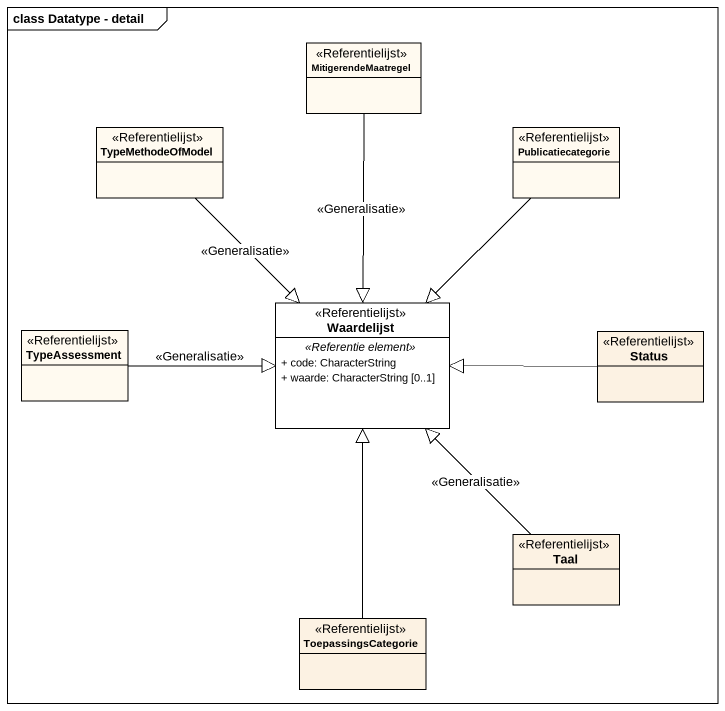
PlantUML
@startuml
mainframe class Datatype - detail
hide circle
hide empty members
skinparam classAttributeIconSize 0
class MitigerendeMaatregel <<Referentielijst>> #FFFAF0
class TypeMethodeOfModel <<Referentielijst>> #FFFAF0
class Publicatiecategorie <<Referentielijst>> #FFFAF0
class TypeAssessment <<Referentielijst>> #FFFAF0
class Waardelijst <<Referentielijst>> #FFFFFF {
  .. <<Referentie element>> ..
  + code: CharacterString
  + waarde: CharacterString [0..1]
}
class Status <<Referentielijst>>
class Taal <<Referentielijst>>
class ToepassingsCategorie <<Referentielijst>>
MitigerendeMaatregel --|> Waardelijst : <<Generalisatie>>
TypeMethodeOfModel --|> Waardelijst : <<Generalisatie>>
Publicatiecategorie --|> Waardelijst
TypeAssessment -right-|> Waardelijst : <<Generalisatie>>
Status -left-|> Waardelijst
Taal -up-|> Waardelijst : <<Generalisatie>>
ToepassingsCategorie -up-|> Waardelijst
@enduml
